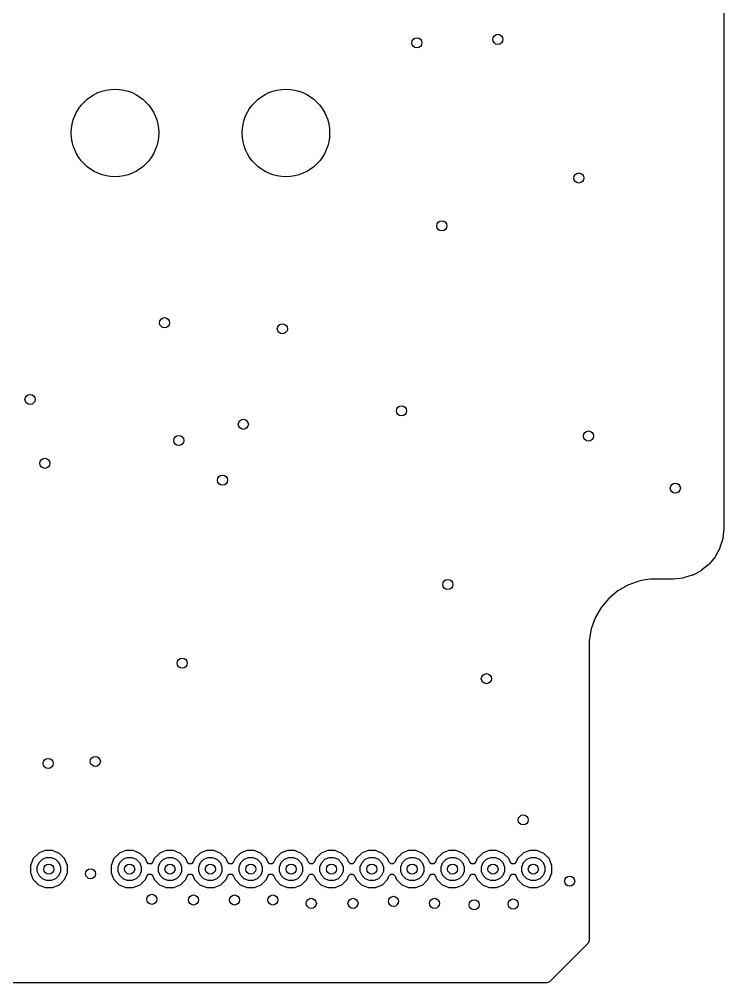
# Model space of a CAD drawing. Extents: x 114.9 to 199.6, y -137.1 to -76.7.
# Drawn here: x 189.11 to 199.58, y -137.15 to -122.83 of the extents above; entities that cross this region are included whole.
import ezdxf

# ---------------------------------------------------------------- set-up
doc = ezdxf.new("R2010")
doc.units = 0
doc.layers.add('BLACK', color=7, linetype='CONTINUOUS')

msp = doc.modelspace()

# ---------------------------------------------------------------- linework, layer by layer
at = {"layer": 'BLACK', "linetype": 'CONTINUOUS'}
for p, q in [((199.5795, -77.402406), (199.5795, -130.397593)), ((199.579264, -130.402396), (199.565571, -130.541417)), ((199.5795, -130.397593), (199.579264, -130.402396)), ((199.563697, -130.550838), (199.523849, -130.682201)), ((199.565571, -130.541417), (199.563697, -130.550838)), ((199.520173, -130.691076), (199.45546, -130.812144)), ((199.523849, -130.682201), (199.520173, -130.691076)), ((199.450124, -130.82013), (199.363038, -130.926245)), ((199.45546, -130.812144), (199.450124, -130.82013)), ((199.25013, -131.020124), (199.242144, -131.02546)), ((199.356245, -130.933038), (199.25013, -131.020124)), ((199.363038, -130.926245), (199.356245, -130.933038)), ((198.492467, -131.1495), (198.389316, -131.167687)), ((198.827593, -131.1495), (198.492467, -131.1495)), ((198.832396, -131.149264), (198.827593, -131.1495)), ((198.971417, -131.135571), (198.832396, -131.149264)), ((198.980838, -131.133697), (198.971417, -131.135571)), ((199.112201, -131.093849), (198.980838, -131.133697)), ((199.121076, -131.090173), (199.112201, -131.093849)), ((199.242144, -131.02546), (199.121076, -131.090173)), ((198.155548, -131.239778), (198.003945, -131.327307)), ((198.155556, -131.239774), (198.155548, -131.239778)), ((198.320057, -131.1799), (198.155556, -131.239774)), ((198.320061, -131.179899), (198.320057, -131.1799)), ((198.320062, -131.179899), (198.320061, -131.179899)), ((198.389316, -131.167687), (198.320062, -131.179899)), ((197.869835, -131.439838), (197.757312, -131.573939)), ((197.869838, -131.439835), (197.869835, -131.439838)), ((198.003939, -131.327312), (197.869838, -131.439835)), ((198.003945, -131.327307), (198.003939, -131.327312)), ((197.757307, -131.573945), (197.669778, -131.725548)), ((197.757312, -131.573939), (197.757307, -131.573945)), ((197.669774, -131.725556), (197.6099, -131.890057)), ((197.669778, -131.725548), (197.669774, -131.725556)), ((197.6099, -131.890057), (197.5795, -132.062467)), ((197.5795, -132.062467), (197.5795, -136.525943)), ((189.316444, -135.30394), (189.2745, -135.405198)), ((189.39394, -135.226444), (189.316444, -135.30394)), ((189.396574, -135.225353), (189.39394, -135.226444)), ((189.419013, -135.216058), (189.396574, -135.225353)), ((189.404493, -135.362775), (189.452775, -135.314493)), ((189.495198, -135.1845), (189.419013, -135.216058)), ((189.452775, -135.314493), (189.515859, -135.288363)), ((189.4952, -135.1845), (189.495198, -135.1845)), ((189.6048, -135.1845), (189.4952, -135.1845)), ((189.515859, -135.288363), (189.584141, -135.288363)), ((189.584141, -135.288363), (189.647225, -135.314493)), ((189.604801, -135.1845), (189.6048, -135.1845)), ((189.646744, -135.201874), (189.604801, -135.1845)), ((189.706058, -135.226443), (189.646744, -135.201874)), ((189.647225, -135.314493), (189.695507, -135.362775)), ((189.706059, -135.226444), (189.706058, -135.226443)), ((189.706061, -135.226445), (189.706059, -135.226444)), ((189.783555, -135.303939), (189.706061, -135.226445)), ((189.783555, -135.30394), (189.783555, -135.303939)), ((189.783557, -135.303942), (189.783555, -135.30394)), ((189.825499, -135.405198), (189.783557, -135.303942)), ((190.516444, -135.30394), (190.4745, -135.405198)), ((190.59394, -135.226444), (190.516444, -135.30394)), ((190.596574, -135.225353), (190.59394, -135.226444)), ((190.619013, -135.216058), (190.596574, -135.225353)), ((190.604493, -135.362775), (190.652775, -135.314493)), ((190.695198, -135.1845), (190.619013, -135.216058)), ((190.652775, -135.314493), (190.715859, -135.288363)), ((190.6952, -135.1845), (190.695198, -135.1845)), ((190.8048, -135.1845), (190.6952, -135.1845)), ((190.715859, -135.288363), (190.784141, -135.288363)), ((190.784141, -135.288363), (190.847225, -135.314493)), ((190.804801, -135.1845), (190.8048, -135.1845)), ((190.846744, -135.201874), (190.804801, -135.1845)), ((190.906058, -135.226443), (190.846744, -135.201874)), ((190.847225, -135.314493), (190.895507, -135.362775)), ((190.906059, -135.226444), (190.906058, -135.226443)), ((190.906061, -135.226445), (190.906059, -135.226444)), ((190.983556, -135.30394), (190.906061, -135.226445)), ((191.00473, -135.355057), (190.983556, -135.30394)), ((191.116443, -135.30394), (191.09527, -135.355057)), ((191.116445, -135.303939), (191.116443, -135.30394)), ((191.19394, -135.226444), (191.116445, -135.303939)), ((191.196574, -135.225353), (191.19394, -135.226444)), ((191.219013, -135.216058), (191.196574, -135.225353)), ((191.204493, -135.362775), (191.252775, -135.314493)), ((191.295198, -135.1845), (191.219013, -135.216058)), ((191.252775, -135.314493), (191.315859, -135.288363)), ((191.2952, -135.1845), (191.295198, -135.1845)), ((191.4048, -135.1845), (191.2952, -135.1845)), ((191.315859, -135.288363), (191.384141, -135.288363)), ((191.384141, -135.288363), (191.447225, -135.314493)), ((191.404801, -135.1845), (191.4048, -135.1845)), ((191.446744, -135.201874), (191.404801, -135.1845)), ((191.506058, -135.226443), (191.446744, -135.201874)), ((191.447225, -135.314493), (191.495507, -135.362775)), ((191.506059, -135.226444), (191.506058, -135.226443)), ((191.506061, -135.226445), (191.506059, -135.226444)), ((191.583556, -135.30394), (191.506061, -135.226445)), ((191.60473, -135.355057), (191.583556, -135.30394)), ((191.716443, -135.30394), (191.69527, -135.355057)), ((191.716445, -135.303939), (191.716443, -135.30394)), ((191.79394, -135.226444), (191.716445, -135.303939)), ((191.796574, -135.225353), (191.79394, -135.226444)), ((191.819013, -135.216058), (191.796574, -135.225353)), ((191.804493, -135.362775), (191.852775, -135.314493)), ((191.895198, -135.1845), (191.819013, -135.216058)), ((191.852775, -135.314493), (191.915859, -135.288363)), ((191.8952, -135.1845), (191.895198, -135.1845)), ((192.0048, -135.1845), (191.8952, -135.1845)), ((191.915859, -135.288363), (191.984141, -135.288363)), ((191.984141, -135.288363), (192.047225, -135.314493)), ((192.004801, -135.1845), (192.0048, -135.1845)), ((192.046744, -135.201874), (192.004801, -135.1845)), ((192.106058, -135.226443), (192.046744, -135.201874)), ((192.047225, -135.314493), (192.095507, -135.362775)), ((192.106059, -135.226444), (192.106058, -135.226443)), ((192.106061, -135.226445), (192.106059, -135.226444)), ((192.183556, -135.30394), (192.106061, -135.226445)), ((192.20473, -135.355057), (192.183556, -135.30394)), ((192.316443, -135.30394), (192.29527, -135.355057)), ((192.316445, -135.303939), (192.316443, -135.30394)), ((192.39394, -135.226444), (192.316445, -135.303939)), ((192.396574, -135.225353), (192.39394, -135.226444)), ((192.419013, -135.216058), (192.396574, -135.225353)), ((192.404493, -135.362775), (192.452775, -135.314493)), ((192.495198, -135.1845), (192.419013, -135.216058)), ((192.452775, -135.314493), (192.515859, -135.288363)), ((192.4952, -135.1845), (192.495198, -135.1845)), ((192.6048, -135.1845), (192.4952, -135.1845)), ((192.515859, -135.288363), (192.584141, -135.288363)), ((192.584141, -135.288363), (192.647225, -135.314493)), ((192.604801, -135.1845), (192.6048, -135.1845)), ((192.646744, -135.201874), (192.604801, -135.1845)), ((192.706058, -135.226443), (192.646744, -135.201874)), ((192.647225, -135.314493), (192.695507, -135.362775)), ((192.706059, -135.226444), (192.706058, -135.226443)), ((192.706061, -135.226445), (192.706059, -135.226444)), ((192.783556, -135.30394), (192.706061, -135.226445)), ((192.80473, -135.355057), (192.783556, -135.30394)), ((192.916443, -135.30394), (192.89527, -135.355057)), ((192.916445, -135.303939), (192.916443, -135.30394)), ((192.99394, -135.226444), (192.916445, -135.303939)), ((192.996574, -135.225353), (192.99394, -135.226444)), ((193.019013, -135.216058), (192.996574, -135.225353)), ((193.004493, -135.362775), (193.052775, -135.314493)), ((193.095198, -135.1845), (193.019013, -135.216058)), ((193.052775, -135.314493), (193.115859, -135.288363)), ((193.0952, -135.1845), (193.095198, -135.1845)), ((193.2048, -135.1845), (193.0952, -135.1845)), ((193.115859, -135.288363), (193.184141, -135.288363)), ((193.184141, -135.288363), (193.247225, -135.314493)), ((193.204801, -135.1845), (193.2048, -135.1845)), ((193.246744, -135.201874), (193.204801, -135.1845)), ((193.306058, -135.226443), (193.246744, -135.201874)), ((193.247225, -135.314493), (193.295507, -135.362775)), ((193.306059, -135.226444), (193.306058, -135.226443)), ((193.306061, -135.226445), (193.306059, -135.226444)), ((193.383556, -135.30394), (193.306061, -135.226445)), ((193.40473, -135.355057), (193.383556, -135.30394)), ((193.516443, -135.30394), (193.49527, -135.355057)), ((193.516445, -135.303939), (193.516443, -135.30394)), ((193.59394, -135.226444), (193.516445, -135.303939)), ((193.596574, -135.225353), (193.59394, -135.226444)), ((193.619013, -135.216058), (193.596574, -135.225353)), ((193.604493, -135.362775), (193.652775, -135.314493)), ((193.695198, -135.1845), (193.619013, -135.216058)), ((193.652775, -135.314493), (193.715859, -135.288363)), ((193.6952, -135.1845), (193.695198, -135.1845)), ((193.8048, -135.1845), (193.6952, -135.1845)), ((193.715859, -135.288363), (193.784141, -135.288363)), ((193.784141, -135.288363), (193.847225, -135.314493)), ((193.804801, -135.1845), (193.8048, -135.1845)), ((193.846744, -135.201874), (193.804801, -135.1845)), ((193.906058, -135.226443), (193.846744, -135.201874)), ((193.847225, -135.314493), (193.895507, -135.362775)), ((193.906059, -135.226444), (193.906058, -135.226443)), ((193.906061, -135.226445), (193.906059, -135.226444)), ((193.983556, -135.30394), (193.906061, -135.226445)), ((194.00473, -135.355057), (193.983556, -135.30394)), ((194.116443, -135.30394), (194.09527, -135.355057)), ((194.116445, -135.303939), (194.116443, -135.30394)), ((194.19394, -135.226444), (194.116445, -135.303939)), ((194.196574, -135.225353), (194.19394, -135.226444)), ((194.219013, -135.216058), (194.196574, -135.225353)), ((194.204493, -135.362775), (194.252775, -135.314493)), ((194.295198, -135.1845), (194.219013, -135.216058)), ((194.252775, -135.314493), (194.315859, -135.288363)), ((194.2952, -135.1845), (194.295198, -135.1845)), ((194.4048, -135.1845), (194.2952, -135.1845)), ((194.315859, -135.288363), (194.384141, -135.288363)), ((194.384141, -135.288363), (194.447225, -135.314493)), ((194.404801, -135.1845), (194.4048, -135.1845)), ((194.446744, -135.201874), (194.404801, -135.1845)), ((194.506058, -135.226443), (194.446744, -135.201874)), ((194.447225, -135.314493), (194.495507, -135.362775)), ((194.506059, -135.226444), (194.506058, -135.226443)), ((194.506061, -135.226445), (194.506059, -135.226444)), ((194.583556, -135.30394), (194.506061, -135.226445)), ((194.60473, -135.355057), (194.583556, -135.30394)), ((194.716443, -135.30394), (194.69527, -135.355057)), ((194.716445, -135.303939), (194.716443, -135.30394)), ((194.79394, -135.226444), (194.716445, -135.303939)), ((194.796574, -135.225353), (194.79394, -135.226444)), ((194.819013, -135.216058), (194.796574, -135.225353)), ((194.804493, -135.362775), (194.852775, -135.314493)), ((194.895198, -135.1845), (194.819013, -135.216058)), ((194.852775, -135.314493), (194.915859, -135.288363)), ((194.8952, -135.1845), (194.895198, -135.1845)), ((195.0048, -135.1845), (194.8952, -135.1845)), ((194.915859, -135.288363), (194.984141, -135.288363)), ((194.984141, -135.288363), (195.047225, -135.314493)), ((195.004801, -135.1845), (195.0048, -135.1845)), ((195.046744, -135.201874), (195.004801, -135.1845)), ((195.106058, -135.226443), (195.046744, -135.201874)), ((195.047225, -135.314493), (195.095507, -135.362775)), ((195.106059, -135.226444), (195.106058, -135.226443)), ((195.106061, -135.226445), (195.106059, -135.226444)), ((195.183556, -135.30394), (195.106061, -135.226445)), ((195.20473, -135.355057), (195.183556, -135.30394)), ((195.316443, -135.30394), (195.29527, -135.355057)), ((195.316445, -135.303939), (195.316443, -135.30394)), ((195.39394, -135.226444), (195.316445, -135.303939)), ((195.396574, -135.225353), (195.39394, -135.226444)), ((195.419013, -135.216058), (195.396574, -135.225353)), ((195.404493, -135.362775), (195.452775, -135.314493)), ((195.495198, -135.1845), (195.419013, -135.216058)), ((195.452775, -135.314493), (195.515859, -135.288363)), ((195.4952, -135.1845), (195.495198, -135.1845)), ((195.6048, -135.1845), (195.4952, -135.1845)), ((195.515859, -135.288363), (195.584141, -135.288363)), ((195.584141, -135.288363), (195.647225, -135.314493)), ((195.604801, -135.1845), (195.6048, -135.1845)), ((195.646744, -135.201874), (195.604801, -135.1845)), ((195.706058, -135.226443), (195.646744, -135.201874)), ((195.647225, -135.314493), (195.695507, -135.362775)), ((195.706059, -135.226444), (195.706058, -135.226443)), ((195.706061, -135.226445), (195.706059, -135.226444)), ((195.783556, -135.30394), (195.706061, -135.226445)), ((195.80473, -135.355057), (195.783556, -135.30394)), ((195.916443, -135.30394), (195.89527, -135.355057)), ((195.916445, -135.303939), (195.916443, -135.30394)), ((195.99394, -135.226444), (195.916445, -135.303939)), ((195.996574, -135.225353), (195.99394, -135.226444)), ((196.019013, -135.216058), (195.996574, -135.225353)), ((196.004493, -135.362775), (196.052775, -135.314493)), ((196.095198, -135.1845), (196.019013, -135.216058)), ((196.052775, -135.314493), (196.115859, -135.288363)), ((196.0952, -135.1845), (196.095198, -135.1845)), ((196.2048, -135.1845), (196.0952, -135.1845)), ((196.115859, -135.288363), (196.184141, -135.288363)), ((196.184141, -135.288363), (196.247225, -135.314493)), ((196.204801, -135.1845), (196.2048, -135.1845)), ((196.246744, -135.201874), (196.204801, -135.1845)), ((196.306058, -135.226443), (196.246744, -135.201874)), ((196.247225, -135.314493), (196.295507, -135.362775)), ((196.306059, -135.226444), (196.306058, -135.226443)), ((196.306061, -135.226445), (196.306059, -135.226444)), ((196.383556, -135.30394), (196.306061, -135.226445)), ((196.40473, -135.355057), (196.383556, -135.30394)), ((196.516443, -135.30394), (196.49527, -135.355057)), ((196.516445, -135.303939), (196.516443, -135.30394)), ((196.59394, -135.226444), (196.516445, -135.303939)), ((196.596574, -135.225353), (196.59394, -135.226444)), ((196.619013, -135.216058), (196.596574, -135.225353)), ((196.604493, -135.362775), (196.652775, -135.314493)), ((196.695198, -135.1845), (196.619013, -135.216058)), ((196.652775, -135.314493), (196.715859, -135.288363)), ((196.6952, -135.1845), (196.695198, -135.1845)), ((196.8048, -135.1845), (196.6952, -135.1845)), ((196.715859, -135.288363), (196.784141, -135.288363)), ((196.784141, -135.288363), (196.847225, -135.314493)), ((196.804801, -135.1845), (196.8048, -135.1845)), ((196.846744, -135.201874), (196.804801, -135.1845)), ((196.906058, -135.226443), (196.846744, -135.201874)), ((196.847225, -135.314493), (196.895507, -135.362775)), ((196.906059, -135.226444), (196.906058, -135.226443)), ((196.906061, -135.226445), (196.906059, -135.226444)), ((196.983555, -135.303939), (196.906061, -135.226445)), ((196.983555, -135.30394), (196.983555, -135.303939)), ((196.983557, -135.303942), (196.983555, -135.30394)), ((197.0255, -135.4052), (196.983557, -135.303942)), ((189.2745, -135.405198), (189.2745, -135.514801)), ((189.378363, -135.425859), (189.404493, -135.362775)), ((189.378363, -135.494141), (189.378363, -135.425859)), ((189.695507, -135.362775), (189.721637, -135.425859)), ((189.721637, -135.425859), (189.721637, -135.494141)), ((189.8255, -135.4052), (189.825499, -135.405198)), ((189.8255, -135.5148), (189.8255, -135.4052)), ((190.4745, -135.405198), (190.4745, -135.514801)), ((190.578363, -135.425859), (190.604493, -135.362775)), ((190.578363, -135.494141), (190.578363, -135.425859)), ((190.895507, -135.362775), (190.921637, -135.425859)), ((190.921637, -135.425859), (190.921637, -135.494141)), ((191.031248, -135.381575), (191.00473, -135.355057)), ((191.068751, -135.381575), (191.031248, -135.381575)), ((191.09527, -135.355057), (191.068751, -135.381575)), ((191.178363, -135.425859), (191.204493, -135.362775)), ((191.178363, -135.494141), (191.178363, -135.425859)), ((191.495507, -135.362775), (191.521637, -135.425859)), ((191.521637, -135.425859), (191.521637, -135.494141)), ((191.631248, -135.381575), (191.60473, -135.355057)), ((191.668751, -135.381575), (191.631248, -135.381575)), ((191.69527, -135.355057), (191.668751, -135.381575)), ((191.778363, -135.425859), (191.804493, -135.362775)), ((191.778363, -135.494141), (191.778363, -135.425859)), ((192.095507, -135.362775), (192.121637, -135.425859)), ((192.121637, -135.425859), (192.121637, -135.494141)), ((192.231248, -135.381575), (192.20473, -135.355057)), ((192.268751, -135.381575), (192.231248, -135.381575)), ((192.29527, -135.355057), (192.268751, -135.381575)), ((192.378363, -135.425859), (192.404493, -135.362775)), ((192.378363, -135.494141), (192.378363, -135.425859)), ((192.695507, -135.362775), (192.721637, -135.425859)), ((192.721637, -135.425859), (192.721637, -135.494141)), ((192.831248, -135.381575), (192.80473, -135.355057)), ((192.868751, -135.381575), (192.831248, -135.381575)), ((192.89527, -135.355057), (192.868751, -135.381575)), ((192.978363, -135.425859), (193.004493, -135.362775)), ((192.978363, -135.494141), (192.978363, -135.425859)), ((193.295507, -135.362775), (193.321637, -135.425859)), ((193.321637, -135.425859), (193.321637, -135.494141)), ((193.431248, -135.381575), (193.40473, -135.355057)), ((193.468751, -135.381575), (193.431248, -135.381575)), ((193.49527, -135.355057), (193.468751, -135.381575)), ((193.578363, -135.425859), (193.604493, -135.362775)), ((193.578363, -135.494141), (193.578363, -135.425859)), ((193.895507, -135.362775), (193.921637, -135.425859)), ((193.921637, -135.425859), (193.921637, -135.494141)), ((194.031248, -135.381575), (194.00473, -135.355057)), ((194.068751, -135.381575), (194.031248, -135.381575)), ((194.09527, -135.355057), (194.068751, -135.381575)), ((194.178363, -135.425859), (194.204493, -135.362775)), ((194.178363, -135.494141), (194.178363, -135.425859)), ((194.495507, -135.362775), (194.521637, -135.425859)), ((194.521637, -135.425859), (194.521637, -135.494141)), ((194.631248, -135.381575), (194.60473, -135.355057)), ((194.668751, -135.381575), (194.631248, -135.381575)), ((194.69527, -135.355057), (194.668751, -135.381575)), ((194.778363, -135.425859), (194.804493, -135.362775)), ((194.778363, -135.494141), (194.778363, -135.425859)), ((195.095507, -135.362775), (195.121637, -135.425859)), ((195.121637, -135.425859), (195.121637, -135.494141)), ((195.231248, -135.381575), (195.20473, -135.355057)), ((195.268751, -135.381575), (195.231248, -135.381575)), ((195.29527, -135.355057), (195.268751, -135.381575)), ((195.378363, -135.425859), (195.404493, -135.362775)), ((195.378363, -135.494141), (195.378363, -135.425859)), ((195.695507, -135.362775), (195.721637, -135.425859)), ((195.721637, -135.425859), (195.721637, -135.494141)), ((195.831248, -135.381575), (195.80473, -135.355057)), ((195.868751, -135.381575), (195.831248, -135.381575)), ((195.89527, -135.355057), (195.868751, -135.381575)), ((195.978363, -135.425859), (196.004493, -135.362775)), ((195.978363, -135.494141), (195.978363, -135.425859)), ((196.295507, -135.362775), (196.321637, -135.425859)), ((196.321637, -135.425859), (196.321637, -135.494141)), ((196.431248, -135.381575), (196.40473, -135.355057)), ((196.468751, -135.381575), (196.431248, -135.381575)), ((196.49527, -135.355057), (196.468751, -135.381575)), ((196.578363, -135.425859), (196.604493, -135.362775)), ((196.578363, -135.494141), (196.578363, -135.425859)), ((196.895507, -135.362775), (196.921637, -135.425859)), ((196.921637, -135.425859), (196.921637, -135.494141)), ((197.0255, -135.5148), (197.0255, -135.4052)), ((189.2745, -135.514801), (189.291874, -135.556744)), ((189.291874, -135.556744), (189.316443, -135.616058)), ((189.404493, -135.557225), (189.378363, -135.494141)), ((189.452775, -135.605507), (189.404493, -135.557225)), ((189.695507, -135.557225), (189.647225, -135.605507)), ((189.721637, -135.494141), (189.695507, -135.557225)), ((189.783557, -135.616058), (189.8255, -135.5148)), ((190.4745, -135.514801), (190.491874, -135.556744)), ((190.491874, -135.556744), (190.516443, -135.616058)), ((190.604493, -135.557225), (190.578363, -135.494141)), ((190.652775, -135.605507), (190.604493, -135.557225)), ((190.895507, -135.557225), (190.847225, -135.605507)), ((190.921637, -135.494141), (190.895507, -135.557225)), ((190.983557, -135.616058), (191.00473, -135.564941)), ((191.00473, -135.564941), (191.031249, -135.538424)), ((191.031249, -135.538424), (191.068752, -135.538424)), ((191.068752, -135.538424), (191.095269, -135.564941)), ((191.095269, -135.564941), (191.116443, -135.616058)), ((191.204493, -135.557225), (191.178363, -135.494141)), ((191.252775, -135.605507), (191.204493, -135.557225)), ((191.495507, -135.557225), (191.447225, -135.605507)), ((191.521637, -135.494141), (191.495507, -135.557225)), ((191.583557, -135.616058), (191.60473, -135.564941)), ((191.60473, -135.564941), (191.631249, -135.538424)), ((191.631249, -135.538424), (191.668752, -135.538424)), ((191.668752, -135.538424), (191.695269, -135.564941)), ((191.695269, -135.564941), (191.716443, -135.616058)), ((191.804493, -135.557225), (191.778363, -135.494141)), ((191.852775, -135.605507), (191.804493, -135.557225)), ((192.095507, -135.557225), (192.047225, -135.605507)), ((192.121637, -135.494141), (192.095507, -135.557225)), ((192.183557, -135.616058), (192.20473, -135.564941)), ((192.20473, -135.564941), (192.231249, -135.538424)), ((192.231249, -135.538424), (192.268752, -135.538424)), ((192.268752, -135.538424), (192.295269, -135.564941)), ((192.295269, -135.564941), (192.316443, -135.616058)), ((192.404493, -135.557225), (192.378363, -135.494141)), ((192.452775, -135.605507), (192.404493, -135.557225)), ((192.695507, -135.557225), (192.647225, -135.605507)), ((192.721637, -135.494141), (192.695507, -135.557225)), ((192.783557, -135.616058), (192.80473, -135.564941)), ((192.80473, -135.564941), (192.831249, -135.538424)), ((192.831249, -135.538424), (192.868752, -135.538424)), ((192.868752, -135.538424), (192.895269, -135.564941)), ((192.895269, -135.564941), (192.916443, -135.616058)), ((193.004493, -135.557225), (192.978363, -135.494141)), ((193.052775, -135.605507), (193.004493, -135.557225)), ((193.295507, -135.557225), (193.247225, -135.605507)), ((193.321637, -135.494141), (193.295507, -135.557225)), ((193.383557, -135.616058), (193.40473, -135.564941)), ((193.40473, -135.564941), (193.431249, -135.538424)), ((193.431249, -135.538424), (193.468752, -135.538424)), ((193.468752, -135.538424), (193.495269, -135.564941)), ((193.495269, -135.564941), (193.516443, -135.616058)), ((193.604493, -135.557225), (193.578363, -135.494141)), ((193.652775, -135.605507), (193.604493, -135.557225)), ((193.895507, -135.557225), (193.847225, -135.605507)), ((193.921637, -135.494141), (193.895507, -135.557225)), ((193.983557, -135.616058), (194.00473, -135.564941)), ((194.00473, -135.564941), (194.031249, -135.538424)), ((194.031249, -135.538424), (194.068752, -135.538424)), ((194.068752, -135.538424), (194.095269, -135.564941)), ((194.095269, -135.564941), (194.116443, -135.616058)), ((194.204493, -135.557225), (194.178363, -135.494141)), ((194.252775, -135.605507), (194.204493, -135.557225)), ((194.495507, -135.557225), (194.447225, -135.605507)), ((194.521637, -135.494141), (194.495507, -135.557225)), ((194.583557, -135.616058), (194.60473, -135.564941)), ((194.60473, -135.564941), (194.631249, -135.538424)), ((194.631249, -135.538424), (194.668752, -135.538424)), ((194.668752, -135.538424), (194.695269, -135.564941)), ((194.695269, -135.564941), (194.716443, -135.616058)), ((194.804493, -135.557225), (194.778363, -135.494141)), ((194.852775, -135.605507), (194.804493, -135.557225)), ((195.095507, -135.557225), (195.047225, -135.605507)), ((195.121637, -135.494141), (195.095507, -135.557225)), ((195.183557, -135.616058), (195.20473, -135.564941)), ((195.20473, -135.564941), (195.231249, -135.538424)), ((195.231249, -135.538424), (195.268752, -135.538424)), ((195.268752, -135.538424), (195.295269, -135.564941)), ((195.295269, -135.564941), (195.316443, -135.616058)), ((195.404493, -135.557225), (195.378363, -135.494141)), ((195.452775, -135.605507), (195.404493, -135.557225)), ((195.695507, -135.557225), (195.647225, -135.605507)), ((195.721637, -135.494141), (195.695507, -135.557225)), ((195.783557, -135.616058), (195.80473, -135.564941)), ((195.80473, -135.564941), (195.831249, -135.538424)), ((195.831249, -135.538424), (195.868752, -135.538424)), ((195.868752, -135.538424), (195.895269, -135.564941)), ((195.895269, -135.564941), (195.916443, -135.616058)), ((196.004493, -135.557225), (195.978363, -135.494141)), ((196.052775, -135.605507), (196.004493, -135.557225)), ((196.295507, -135.557225), (196.247225, -135.605507)), ((196.321637, -135.494141), (196.295507, -135.557225)), ((196.383557, -135.616058), (196.40473, -135.564941)), ((196.40473, -135.564941), (196.431249, -135.538424)), ((196.431249, -135.538424), (196.468752, -135.538424)), ((196.468752, -135.538424), (196.495269, -135.564941)), ((196.495269, -135.564941), (196.516443, -135.616058)), ((196.604493, -135.557225), (196.578363, -135.494141)), ((196.652775, -135.605507), (196.604493, -135.557225)), ((196.895507, -135.557225), (196.847225, -135.605507)), ((196.921637, -135.494141), (196.895507, -135.557225)), ((196.983557, -135.616058), (197.0255, -135.5148)), ((189.316443, -135.616058), (189.316444, -135.616059)), ((189.316444, -135.616059), (189.316445, -135.616061)), ((189.316445, -135.616061), (189.393939, -135.693555)), ((189.393939, -135.693555), (189.39394, -135.693555)), ((189.39394, -135.693555), (189.393942, -135.693557)), ((189.393942, -135.693557), (189.4952, -135.7355)), ((189.515859, -135.631637), (189.452775, -135.605507)), ((189.4952, -135.7355), (189.495202, -135.7355)), ((189.495202, -135.7355), (189.604798, -135.7355)), ((189.584141, -135.631637), (189.515859, -135.631637)), ((189.647225, -135.605507), (189.584141, -135.631637)), ((189.604798, -135.7355), (189.6048, -135.7355)), ((189.6048, -135.7355), (189.706058, -135.693557)), ((189.706058, -135.693557), (189.70606, -135.693555)), ((189.70606, -135.693555), (189.706061, -135.693555)), ((189.706061, -135.693555), (189.783555, -135.616061)), ((189.783555, -135.61606), (189.783557, -135.616058)), ((189.783555, -135.616061), (189.783555, -135.61606)), ((190.516443, -135.616058), (190.516444, -135.616059)), ((190.516444, -135.616059), (190.516445, -135.616061)), ((190.516445, -135.616061), (190.593939, -135.693555)), ((190.593939, -135.693555), (190.59394, -135.693555)), ((190.59394, -135.693555), (190.593942, -135.693557)), ((190.593942, -135.693557), (190.6952, -135.7355)), ((190.715859, -135.631637), (190.652775, -135.605507)), ((190.6952, -135.7355), (190.695202, -135.7355)), ((190.695202, -135.7355), (190.804798, -135.7355)), ((190.784141, -135.631637), (190.715859, -135.631637)), ((190.847225, -135.605507), (190.784141, -135.631637)), ((190.804798, -135.7355), (190.8048, -135.7355)), ((190.8048, -135.7355), (190.906058, -135.693557)), ((190.906058, -135.693557), (190.90606, -135.693555)), ((190.90606, -135.693555), (190.906061, -135.693555)), ((190.906061, -135.693555), (190.983555, -135.616061)), ((190.983555, -135.61606), (190.983557, -135.616058)), ((190.983555, -135.616061), (190.983555, -135.61606)), ((191.116443, -135.616058), (191.116444, -135.616059)), ((191.116444, -135.616059), (191.116445, -135.616061)), ((191.116445, -135.616061), (191.193939, -135.693555)), ((191.193939, -135.693555), (191.19394, -135.693555)), ((191.19394, -135.693555), (191.193942, -135.693557)), ((191.193942, -135.693557), (191.2952, -135.7355)), ((191.315859, -135.631637), (191.252775, -135.605507)), ((191.2952, -135.7355), (191.295202, -135.7355)), ((191.295202, -135.7355), (191.404798, -135.7355)), ((191.384141, -135.631637), (191.315859, -135.631637)), ((191.447225, -135.605507), (191.384141, -135.631637)), ((191.404798, -135.7355), (191.4048, -135.7355)), ((191.4048, -135.7355), (191.506058, -135.693557)), ((191.506058, -135.693557), (191.50606, -135.693555)), ((191.50606, -135.693555), (191.506061, -135.693555)), ((191.506061, -135.693555), (191.583555, -135.616061)), ((191.583555, -135.61606), (191.583557, -135.616058)), ((191.583555, -135.616061), (191.583555, -135.61606)), ((191.716443, -135.616058), (191.716444, -135.616059)), ((191.716444, -135.616059), (191.716445, -135.616061)), ((191.716445, -135.616061), (191.793939, -135.693555)), ((191.793939, -135.693555), (191.79394, -135.693555)), ((191.79394, -135.693555), (191.793942, -135.693557)), ((191.793942, -135.693557), (191.8952, -135.7355)), ((191.915859, -135.631637), (191.852775, -135.605507)), ((191.8952, -135.7355), (191.895202, -135.7355)), ((191.895202, -135.7355), (192.004798, -135.7355)), ((191.984141, -135.631637), (191.915859, -135.631637)), ((192.047225, -135.605507), (191.984141, -135.631637)), ((192.004798, -135.7355), (192.0048, -135.7355)), ((192.0048, -135.7355), (192.106058, -135.693557)), ((192.106058, -135.693557), (192.10606, -135.693555)), ((192.10606, -135.693555), (192.106061, -135.693555)), ((192.106061, -135.693555), (192.183555, -135.616061)), ((192.183555, -135.61606), (192.183557, -135.616058)), ((192.183555, -135.616061), (192.183555, -135.61606)), ((192.316443, -135.616058), (192.316444, -135.616059)), ((192.316444, -135.616059), (192.316445, -135.616061)), ((192.316445, -135.616061), (192.393939, -135.693555)), ((192.393939, -135.693555), (192.39394, -135.693555)), ((192.39394, -135.693555), (192.393942, -135.693557)), ((192.393942, -135.693557), (192.4952, -135.7355)), ((192.515859, -135.631637), (192.452775, -135.605507)), ((192.4952, -135.7355), (192.495202, -135.7355)), ((192.495202, -135.7355), (192.604798, -135.7355)), ((192.584141, -135.631637), (192.515859, -135.631637)), ((192.647225, -135.605507), (192.584141, -135.631637)), ((192.604798, -135.7355), (192.6048, -135.7355)), ((192.6048, -135.7355), (192.706058, -135.693557)), ((192.706058, -135.693557), (192.70606, -135.693555)), ((192.70606, -135.693555), (192.706061, -135.693555)), ((192.706061, -135.693555), (192.783555, -135.616061)), ((192.783555, -135.61606), (192.783557, -135.616058)), ((192.783555, -135.616061), (192.783555, -135.61606)), ((192.916443, -135.616058), (192.916444, -135.616059)), ((192.916444, -135.616059), (192.916445, -135.616061)), ((192.916445, -135.616061), (192.993939, -135.693555)), ((192.993939, -135.693555), (192.99394, -135.693555)), ((192.99394, -135.693555), (192.993942, -135.693557)), ((192.993942, -135.693557), (193.0952, -135.7355)), ((193.115859, -135.631637), (193.052775, -135.605507)), ((193.0952, -135.7355), (193.095202, -135.7355)), ((193.095202, -135.7355), (193.204798, -135.7355)), ((193.184141, -135.631637), (193.115859, -135.631637)), ((193.247225, -135.605507), (193.184141, -135.631637)), ((193.204798, -135.7355), (193.2048, -135.7355)), ((193.2048, -135.7355), (193.306058, -135.693557)), ((193.306058, -135.693557), (193.30606, -135.693555)), ((193.30606, -135.693555), (193.306061, -135.693555)), ((193.306061, -135.693555), (193.383555, -135.616061)), ((193.383555, -135.61606), (193.383557, -135.616058)), ((193.383555, -135.616061), (193.383555, -135.61606)), ((193.516443, -135.616058), (193.516444, -135.616059)), ((193.516444, -135.616059), (193.516445, -135.616061)), ((193.516445, -135.616061), (193.593939, -135.693555)), ((193.593939, -135.693555), (193.59394, -135.693555)), ((193.59394, -135.693555), (193.593942, -135.693557)), ((193.593942, -135.693557), (193.6952, -135.7355)), ((193.715859, -135.631637), (193.652775, -135.605507)), ((193.6952, -135.7355), (193.695202, -135.7355)), ((193.695202, -135.7355), (193.804798, -135.7355)), ((193.784141, -135.631637), (193.715859, -135.631637)), ((193.847225, -135.605507), (193.784141, -135.631637)), ((193.804798, -135.7355), (193.8048, -135.7355)), ((193.8048, -135.7355), (193.906058, -135.693557)), ((193.906058, -135.693557), (193.90606, -135.693555)), ((193.90606, -135.693555), (193.906061, -135.693555)), ((193.906061, -135.693555), (193.983555, -135.616061)), ((193.983555, -135.61606), (193.983557, -135.616058)), ((193.983555, -135.616061), (193.983555, -135.61606)), ((194.116443, -135.616058), (194.116444, -135.616059)), ((194.116444, -135.616059), (194.116445, -135.616061)), ((194.116445, -135.616061), (194.193939, -135.693555)), ((194.193939, -135.693555), (194.19394, -135.693555)), ((194.19394, -135.693555), (194.193942, -135.693557)), ((194.193942, -135.693557), (194.2952, -135.7355)), ((194.315859, -135.631637), (194.252775, -135.605507)), ((194.2952, -135.7355), (194.295202, -135.7355)), ((194.295202, -135.7355), (194.404798, -135.7355)), ((194.384141, -135.631637), (194.315859, -135.631637)), ((194.447225, -135.605507), (194.384141, -135.631637)), ((194.404798, -135.7355), (194.4048, -135.7355)), ((194.4048, -135.7355), (194.506058, -135.693557)), ((194.506058, -135.693557), (194.50606, -135.693555)), ((194.50606, -135.693555), (194.506061, -135.693555)), ((194.506061, -135.693555), (194.583555, -135.616061)), ((194.583555, -135.61606), (194.583557, -135.616058)), ((194.583555, -135.616061), (194.583555, -135.61606)), ((194.716443, -135.616058), (194.716444, -135.616059)), ((194.716444, -135.616059), (194.716445, -135.616061)), ((194.716445, -135.616061), (194.793939, -135.693555)), ((194.793939, -135.693555), (194.79394, -135.693555)), ((194.79394, -135.693555), (194.793942, -135.693557)), ((194.793942, -135.693557), (194.8952, -135.7355)), ((194.915859, -135.631637), (194.852775, -135.605507)), ((194.8952, -135.7355), (194.895202, -135.7355)), ((194.895202, -135.7355), (195.004798, -135.7355)), ((194.984141, -135.631637), (194.915859, -135.631637)), ((195.047225, -135.605507), (194.984141, -135.631637)), ((195.004798, -135.7355), (195.0048, -135.7355)), ((195.0048, -135.7355), (195.106058, -135.693557)), ((195.106058, -135.693557), (195.10606, -135.693555)), ((195.10606, -135.693555), (195.106061, -135.693555)), ((195.106061, -135.693555), (195.183555, -135.616061)), ((195.183555, -135.61606), (195.183557, -135.616058)), ((195.183555, -135.616061), (195.183555, -135.61606)), ((195.316443, -135.616058), (195.316444, -135.616059)), ((195.316444, -135.616059), (195.316445, -135.616061)), ((195.316445, -135.616061), (195.393939, -135.693555)), ((195.393939, -135.693555), (195.39394, -135.693555)), ((195.39394, -135.693555), (195.393942, -135.693557)), ((195.393942, -135.693557), (195.4952, -135.7355)), ((195.515859, -135.631637), (195.452775, -135.605507)), ((195.4952, -135.7355), (195.495202, -135.7355)), ((195.495202, -135.7355), (195.604798, -135.7355)), ((195.584141, -135.631637), (195.515859, -135.631637)), ((195.647225, -135.605507), (195.584141, -135.631637)), ((195.604798, -135.7355), (195.6048, -135.7355)), ((195.6048, -135.7355), (195.706058, -135.693557)), ((195.706058, -135.693557), (195.70606, -135.693555)), ((195.70606, -135.693555), (195.706061, -135.693555)), ((195.706061, -135.693555), (195.783555, -135.616061)), ((195.783555, -135.61606), (195.783557, -135.616058)), ((195.783555, -135.616061), (195.783555, -135.61606)), ((195.916443, -135.616058), (195.916444, -135.616059)), ((195.916444, -135.616059), (195.916445, -135.616061)), ((195.916445, -135.616061), (195.993939, -135.693555)), ((195.993939, -135.693555), (195.99394, -135.693555)), ((195.99394, -135.693555), (195.993942, -135.693557)), ((195.993942, -135.693557), (196.0952, -135.7355)), ((196.115859, -135.631637), (196.052775, -135.605507)), ((196.0952, -135.7355), (196.095202, -135.7355)), ((196.095202, -135.7355), (196.204798, -135.7355)), ((196.184141, -135.631637), (196.115859, -135.631637)), ((196.247225, -135.605507), (196.184141, -135.631637)), ((196.204798, -135.7355), (196.2048, -135.7355)), ((196.2048, -135.7355), (196.306058, -135.693557)), ((196.306058, -135.693557), (196.30606, -135.693555)), ((196.30606, -135.693555), (196.306061, -135.693555)), ((196.306061, -135.693555), (196.383555, -135.616061)), ((196.383555, -135.61606), (196.383557, -135.616058)), ((196.383555, -135.616061), (196.383555, -135.61606)), ((196.516443, -135.616058), (196.516444, -135.616059)), ((196.516444, -135.616059), (196.516445, -135.616061)), ((196.516445, -135.616061), (196.593939, -135.693555)), ((196.593939, -135.693555), (196.59394, -135.693555)), ((196.59394, -135.693555), (196.593942, -135.693557)), ((196.593942, -135.693557), (196.6952, -135.7355)), ((196.715859, -135.631637), (196.652775, -135.605507)), ((196.6952, -135.7355), (196.695202, -135.7355)), ((196.695202, -135.7355), (196.804798, -135.7355)), ((196.784141, -135.631637), (196.715859, -135.631637)), ((196.847225, -135.605507), (196.784141, -135.631637)), ((196.804798, -135.7355), (196.8048, -135.7355)), ((196.8048, -135.7355), (196.906058, -135.693557)), ((196.906058, -135.693557), (196.90606, -135.693555)), ((196.90606, -135.693555), (196.906061, -135.693555)), ((196.906061, -135.693555), (196.983555, -135.616061)), ((196.983555, -135.61606), (196.983557, -135.616058)), ((196.983555, -135.616061), (196.983555, -135.61606)), ((197.565148, -136.560591), (196.990591, -137.135148)), ((197.5795, -136.525943), (197.565148, -136.560591)), ((196.955943, -137.1495), (180.344057, -137.1495)), ((196.990591, -137.135148), (196.955943, -137.1495))]:
    msp.add_line(p, q, dxfattribs=at)
at = {"layer": 'BLACK'}
for centre, radius in [((195.02, -123.18), 0.075), ((196.223667, -123.128815), 0.075), ((190.533, -124.52), 0.65), ((193.073, -124.52), 0.65), ((197.425679, -125.189407), 0.075), ((195.39, -125.9), 0.075), ((191.27, -127.34), 0.075), ((193.02, -127.43), 0.075), ((189.27, -128.48), 0.075), ((194.79, -128.65), 0.075), ((192.44, -128.85), 0.075), ((191.48, -129.09), 0.075), ((197.568776, -129.024398), 0.075), ((189.49, -129.43), 0.075), ((192.13, -129.68), 0.075), ((198.86, -129.8), 0.075), ((195.48, -131.23), 0.075), ((191.53, -132.4), 0.075), ((196.051951, -132.630435), 0.075), ((189.54, -133.89), 0.075), ((190.24, -133.86), 0.075), ((196.6, -134.73), 0.075), ((189.55, -135.46), 0.075), ((190.17, -135.53), 0.075), ((190.75, -135.46), 0.075), ((191.35, -135.46), 0.075), ((191.95, -135.46), 0.075), ((192.55, -135.46), 0.075), ((193.15, -135.46), 0.075), ((193.75, -135.46), 0.075), ((194.35, -135.46), 0.075), ((194.95, -135.46), 0.075), ((195.55, -135.46), 0.075), ((196.15, -135.46), 0.075), ((196.75, -135.46), 0.075), ((197.29, -135.64), 0.075), ((191.08, -135.91), 0.075), ((191.7, -135.92), 0.075), ((192.31, -135.92), 0.075), ((192.88, -135.92), 0.075), ((194.67, -135.94), 0.075), ((193.45, -135.97), 0.075), ((194.07, -135.97), 0.075), ((195.28, -135.97), 0.075), ((195.87, -135.99), 0.075), ((196.45, -135.98), 0.075)]:
    msp.add_circle(centre, radius, dxfattribs=at)
at = {"layer": 'WHITE'}
for centre, radius in [((195.02, -123.18), 0.075), ((196.223667, -123.128815), 0.075), ((190.533, -124.52), 0.65), ((193.073, -124.52), 0.65), ((197.425679, -125.189407), 0.075), ((195.39, -125.9), 0.075), ((191.27, -127.34), 0.075), ((193.02, -127.43), 0.075), ((189.27, -128.48), 0.075), ((194.79, -128.65), 0.075), ((192.44, -128.85), 0.075), ((191.48, -129.09), 0.075), ((197.568776, -129.024398), 0.075), ((189.49, -129.43), 0.075), ((192.13, -129.68), 0.075), ((198.86, -129.8), 0.075), ((195.48, -131.23), 0.075), ((191.53, -132.4), 0.075), ((196.051951, -132.630435), 0.075), ((189.54, -133.89), 0.075), ((190.24, -133.86), 0.075), ((196.6, -134.73), 0.075), ((189.55, -135.46), 0.075), ((190.17, -135.53), 0.075), ((190.75, -135.46), 0.075), ((191.35, -135.46), 0.075), ((191.95, -135.46), 0.075), ((192.55, -135.46), 0.075), ((193.15, -135.46), 0.075), ((193.75, -135.46), 0.075), ((194.35, -135.46), 0.075), ((194.95, -135.46), 0.075), ((195.55, -135.46), 0.075), ((196.15, -135.46), 0.075), ((196.75, -135.46), 0.075), ((197.29, -135.64), 0.075), ((191.08, -135.91), 0.075), ((191.7, -135.92), 0.075), ((192.31, -135.92), 0.075), ((192.88, -135.92), 0.075), ((194.67, -135.94), 0.075), ((193.45, -135.97), 0.075), ((194.07, -135.97), 0.075), ((195.28, -135.97), 0.075), ((195.87, -135.99), 0.075), ((196.45, -135.98), 0.075)]:
    msp.add_circle(centre, radius, dxfattribs=at)

doc.saveas('drawing.dxf')
